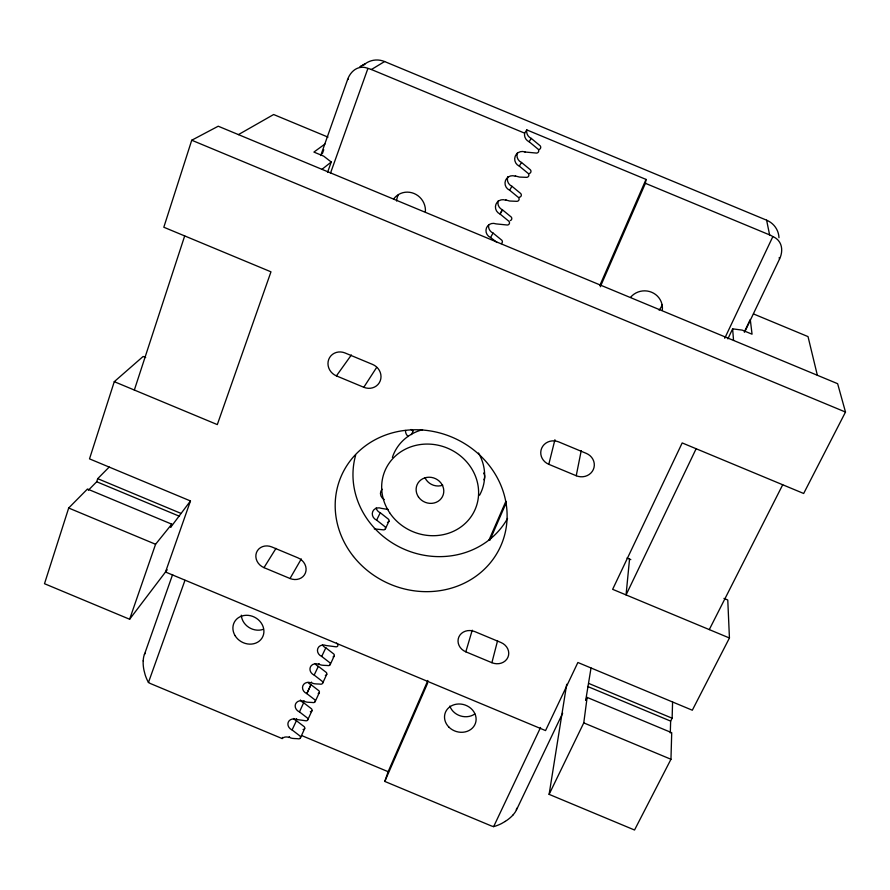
<?xml version="1.0" encoding="UTF-8"?>
<svg xmlns="http://www.w3.org/2000/svg" width="890" height="890" viewBox="0 0 890 890"><rect width="100%" height="100%" fill="white"/><g stroke="black" fill="none" stroke-linecap="round" stroke-linejoin="round"><path stroke-width="1.33" d="M566.696 684.254L549.119 794.358L634.537 830.014L670.96 759.27L671.716 732.693L587.133 697.415L585.709 700.385L591.027 667.978M670.292 732.993L670.648 721.111L672.128 718.208L672.584 701.988M629.542 559.076L626.059 594.921L696.136 448.749M549.119 794.358L583.762 722.891L587.133 697.415M600.327 286.747L645.395 183.318L646.029 179.413L526.78 129.895L524.633 133.155A7.732 7.643 79.3 0 0 529.116 141.744L531.208 138.373A7.643 7.554 81.3 0 1 526.78 129.895M512.774 815.184A14.34 7.454 -43 0 0 515.788 811.191L516.823 808.231M576.231 475.738A13.083 12.215 10.8 0 0 593.307 469.575A13.083 12.215 10.8 0 0 586.31 453.388L558.72 441.907A13.061 12.226 13.4 0 0 541.721 448.104A13.061 12.226 13.4 0 0 548.796 464.313L576.231 475.738L581.215 450.674M548.796 464.313L554.926 439.727M491.892 662.694A12.404 11.047 16.3 0 0 507.878 657.376A12.404 11.047 16.3 0 0 500.992 642.524L474.782 631.589A12.404 11.047 17.8 0 0 458.873 636.94A12.404 11.047 17.8 0 0 465.826 651.825L491.892 662.694L497.555 640.778M465.826 651.825L472.223 630.209M145.682 357.524L143.134 356.467L114.276 381.676L89.512 458.862L190.471 500.959L170.68 527.28L171.77 524.177L87.465 489.022L68.686 508.023L44.5 583.707L129.629 619.251L167.209 569.767M190.471 500.959L165.507 572.014L545.548 730.579L577.877 662.494L692.32 710.22L729.433 637.997L612.643 589.325L682.185 442.931L803.67 493.483L845.5 412.059L837.635 383.701L218.228 126.213L191.739 140.231L163.816 227.239L270.972 271.828L217.305 424.597L114.276 381.676M88.321 490.268L96.699 481.757L97.711 478.664L109.181 467.061M134.346 390.031L184.686 235.928M505.286 821.403L501.359 823.651A34.554 18.112 -43 0 1 493.639 826.621A18.857 16.12 15.5 0 1 490.657 825.642L384.803 781.431L388.14 771.686L427.856 680.483M129.629 619.251L155.572 544.268L171.77 524.177M172.615 574.551L143.924 655.93A14.329 7.343 88.4 0 0 143.212 660.87M320.723 155.572L347.567 79.622C349.648 73.536 354.598 67.862 361.351 67.306M322.358 153.681L323.738 149.754M327.52 172.438L331.247 162.002L323.693 156.151L313.903 152.079L324.95 144.024M289.306 736.887L289.039 737.476A6.542 5.596 24.6 0 0 282.13 738.555L151.244 683.898A18.835 16.087 30.8 0 1 148.452 682.485L184.953 580.358M330.49 173.161L367.926 68.419A22.339 21.249 66.8 0 1 371.408 69.52L524.633 133.155M488.966 540.13L505.887 501.281M599.882 285.412L646.029 179.413M384.803 781.431L427.667 683.053M489.845 540.341L506.399 502.338M300.442 737.855L304.703 728.554M315.182 701.598L319.321 692.598M307.773 719.821L311.978 710.665M322.658 683.186L326.741 674.342M330.212 664.585L334.228 655.897M293.555 718.497A6.508 5.607 24.7 0 0 296.415 720.733L292.076 729.956A6.575 5.663 24.7 0 1 288.238 722.224A6.575 5.663 24.7 0 1 296.292 719.454L306.116 720.811A1.98 1.702 24.4 0 0 307.284 717.93L299.463 711.911A6.608 5.718 24.8 0 1 295.524 704.068A6.608 5.718 24.8 0 1 303.635 701.253L303.902 700.686C305.025 702.822 310.777 702.132 313.502 702.599A1.991 1.724 24.4 0 0 314.693 699.685L306.828 693.633A6.642 5.774 24.8 0 1 302.878 685.712A6.642 5.774 24.8 0 1 311.044 682.864L311.311 682.307M289.328 736.898C290.318 739.045 296.125 738.344 298.795 738.834A1.969 1.691 24.3 0 0 299.952 735.974L292.165 730M385.403 528.738L388.941 521.273M299.463 711.911L303.646 702.789A6.542 5.674 24.8 0 1 300.408 700.018M296.57 718.875L296.292 719.454L296.581 718.886M493.639 826.643L540.564 727.464M724.738 338.267L772.854 236.584A22.35 21.316 -20.9 0 0 769.605 234.893L645.395 183.318M727.875 338.868L732.626 328.844L742.227 330.112L752.05 334.195L750.27 319.521L744.274 332.059M310.955 684.655L306.828 693.633L310.977 684.666A6.575 5.729 24.9 0 1 308.074 682.396M744.785 331.814L779.529 259.057C782.388 253.238 782.822 245.662 778.372 240.5A40.317 23.808 -55.6 0 0 772.843 236.607M282.13 738.555L282.697 737.387M321.702 656.453L325.807 647.842A6.642 5.841 25 0 1 322.525 645.005M318.787 663.729L318.531 664.285A6.675 5.83 24.9 0 0 310.321 667.177A6.675 5.83 24.9 0 0 314.17 675.11L318.342 666.343A6.608 5.785 24.9 0 1 315.082 663.528M311.322 682.307C312.457 684.421 318.231 683.754 320.978 684.199A2.002 1.747 24.5 0 0 322.169 681.262L314.303 675.176M516.523 809.811L562.658 713.202M318.809 663.74C319.988 665.831 325.762 665.175 328.521 665.62A2.014 1.758 24.5 0 0 329.723 662.638L321.768 656.486M411.403 434.62L413.249 430.938A7.042 6.575 27 0 1 411.091 429.492M709.285 629.597L782.711 484.772M290.018 578.5A12.393 11.036 28.6 0 0 305.426 572.949A12.393 11.036 28.6 0 0 297.983 557.863L271.806 546.95A12.404 11.025 30.2 0 0 256.487 552.534A12.404 11.025 30.2 0 0 263.996 567.642L290.018 578.5L301.298 558.931M505.854 199.683L505.553 200.194A7.554 7.431 41.9 0 0 495.964 204.266A7.554 7.431 41.9 0 0 499.991 214.001L502.416 209.795A7.465 7.343 42.9 0 1 498.211 200.806M505.72 199.95L509.636 201.018L516.99 201.329A2.27 2.247 42.1 0 0 518.525 197.536L509.681 190.238L511.895 186.266A7.509 7.42 52 0 1 507.901 176.565M515.499 175.753L515.21 176.231A7.609 7.509 50.2 0 0 505.542 180.37A7.609 7.509 50.2 0 0 509.581 190.193M515.366 175.998L519.526 177.077L526.724 177.355A2.292 2.27 53.7 0 0 528.282 173.517L519.382 166.163M524.989 151.979L525 151.99A7.665 7.587 63.8 0 0 515.243 156.184A7.665 7.587 63.8 0 0 519.293 166.119L521.495 162.458A7.576 7.487 66.3 0 1 517.49 152.657M263.996 567.642L275.989 548.385M363.799 387.284A13.05 12.204 33.4 0 0 380.23 380.864A13.05 12.204 33.4 0 0 372.61 364.444L345.064 352.974A13.072 12.193 36 0 0 328.722 359.426A13.072 12.193 36 0 0 336.409 375.88L363.799 387.284L376.592 367.503M144.38 654.417L145.304 653.104M336.409 375.88L351.361 354.988M321.969 169.334L331.247 162.002M371.408 69.52L384.602 61.544L766.613 220.186A21.46 20.503 -22.8 0 1 778.984 237.697M347.567 79.622L348.246 79.221M359.705 66.928L364.31 64.269M360.617 66.439L365.156 63.824M238.431 134.613L273.642 114.521L327.998 137.116M388.363 509.514L381.365 508.357A6.964 6.352 25.9 0 0 372.699 511.628A6.964 6.352 25.9 0 0 376.615 520.138L380.264 512.762A6.886 6.297 26 0 1 376.125 507.923M374.267 528.883L383.623 529.873A2.08 1.891 25.2 0 0 384.925 526.669L376.704 520.183M525.089 152.012L536.57 153.091A2.303 2.292 72.9 0 0 538.15 149.209L529.183 141.777M753.496 313.936L808.02 336.598L817.354 375.269M191.739 140.231L845.5 412.059M626.994 558.019L630.821 559.61M723.948 598.403L727.775 599.994L729.433 637.997M97.711 478.664L180.592 513.23M588.98 683.531L672.128 718.208M96.699 481.757L179.513 516.289M587.567 686.457L670.648 721.111M68.686 508.023L155.572 544.268M583.762 722.891L670.96 759.27M301.81 735.63L388.14 771.686M380.33 512.796L388.474 519.215A2.058 1.88 25.2 0 1 387.462 522.374M325.885 647.875L333.75 653.972A1.991 1.747 24.5 0 1 333.082 656.865M318.431 666.376L326.252 672.428A1.98 1.724 24.5 0 1 325.328 675.343M311.044 684.699L318.831 690.707A1.969 1.713 24.4 0 1 318.186 693.533M303.735 702.822L311.489 708.796A1.958 1.691 24.4 0 1 310.332 711.655M296.492 720.767L304.224 726.696A1.947 1.68 24.3 0 1 303.067 729.522M493.105 233.091L501.771 240.189A2.214 2.169 33.4 0 1 501.192 243.638M490.579 237.552L497.087 242.492M531.274 138.417L540.13 145.749A2.281 2.258 76 0 1 538.873 149.553M521.562 162.503L530.373 169.779A2.258 2.236 56.3 0 1 529.138 173.539M511.973 186.299L520.728 193.519A2.247 2.214 43.4 0 1 519.204 197.268M336.52 643.025L337.366 643.826A2.025 1.78 24.6 0 1 336.142 646.83L326.163 645.528A6.708 5.896 25 0 0 317.83 648.443A6.708 5.896 25 0 0 321.691 656.442M779.206 257.544L779.529 259.057M766.613 220.186L769.605 234.893M732.626 328.844L733.549 340.436M507.534 518.447A82.748 76.451 23.3 0 1 405.517 549.798A82.748 76.451 23.3 0 1 355.655 455.179M363.543 65.159A21.438 20.448 68.6 0 1 384.602 61.544M148.463 682.463A34.51 17.833 88.5 0 1 145.192 674.931L144.046 670.548A20.281 10.413 88.4 0 1 143.157 660.858M630.621 297.249A17.922 17.299 -2.5 0 1 651.647 292.254A17.922 17.299 -2.5 0 1 662.271 310.41M393.781 198.793A17.922 17.255 49.4 0 1 414.084 193.508A17.922 17.255 49.4 0 1 425.376 211.931M474.815 713.958A15.686 13.762 17.6 0 1 449.828 706.07M263.251 629.352A15.675 13.751 28.8 0 1 241.312 615.168M662.205 304.669A17.566 16.977 -3.5 0 1 659.078 310.12M396.584 201.007A17.566 16.943 50.4 0 1 398.231 194.943M384.246 499.546A7.009 6.419 26.1 0 1 382.188 489.244M488.677 224.803A7.409 7.265 37.7 0 0 493.038 233.058L490.535 237.53A7.509 7.343 37.1 0 1 486.485 227.885A7.509 7.343 37.1 0 1 496.008 223.88L507.367 225.025A2.258 2.214 36.3 0 0 508.891 221.276L500.091 214.045L502.427 209.806L511.194 216.993A2.225 2.192 36.9 0 1 510.304 220.598M408.243 436.501A7.12 6.631 26.9 0 1 405.54 430.46M361.351 67.284A40.261 23.451 -79.2 0 1 367.926 68.441M512.818 815.218A20.303 10.58 -43 0 1 505.286 821.359M483.593 473.046A7.02 6.508 20 0 1 483.915 479.788M442.775 485.184A13.628 12.616 23.3 0 1 425.031 477.797M392.379 457.427A47.693 44.144 23.3 0 1 422.55 429.692M478.509 452.999A47.693 44.144 23.3 0 1 479.599 495.174M353.486 556.495A87.075 79.766 23.3 0 0 500.903 545.648A87.075 79.766 23.3 0 0 409.055 430.003A87.075 79.766 23.3 0 0 353.486 556.495M448.883 727.097A15.976 13.962 17.6 0 0 475.483 723.169A15.976 13.962 17.6 0 0 456.57 704.168A15.976 13.962 17.6 0 0 448.883 727.097M235.06 635.627A15.964 13.951 28.7 0 0 261.938 638.163A15.964 13.951 28.7 0 0 248.232 615.357A15.964 13.951 28.7 0 0 235.06 635.627M389.631 512.729A49.05 45.19 23.3 0 0 473.447 512.863A49.05 45.19 23.3 0 0 427.334 444.066A49.05 45.19 23.3 0 0 389.631 512.729M418.445 496.92A14.018 12.916 23.3 0 0 442.375 496.776A14.018 12.916 23.3 0 0 429.047 477.218A14.018 12.916 23.3 0 0 418.445 496.92"/></g></svg>
